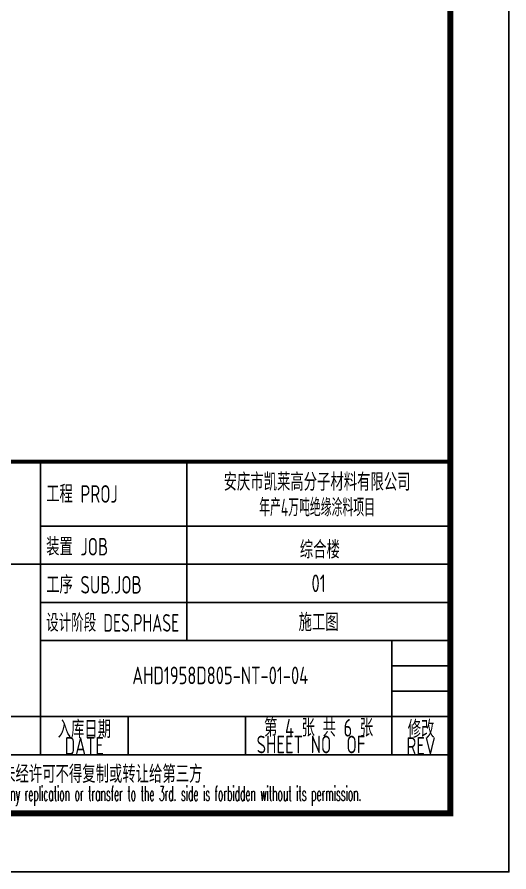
# Model space of a CAD drawing. Extents: x 5188914 to 7068445, y -542675 to 2032183.
# Drawn here: x 5244908 to 5253307, y -451157 to -436569 of the extents above; entities that cross this region are included whole.
import ezdxf
from ezdxf.enums import TextEntityAlignment as Align

# ---------------------------------------------------------------- set-up
doc = ezdxf.new("R2010")
doc.units = 0
doc.header["$LTSCALE"] = 1000
doc.header["$MEASUREMENT"] = 0
doc.layers.get('0').update_dxf_attribs({"linetype": 'CONTINUOUS'})
doc.layers.add('PUB_TITLE', color=4, linetype='CONTINUOUS')
doc.styles.add('ECEC_TQ', font='txt_l.shx', dxfattribs={"bigfont": 'hztxt_l.shx'})
doc.styles.add('sceie', font='SCEIE', dxfattribs={"width": 0.75, "bigfont": 'SCEIC'})

msp = doc.modelspace()

# ---------------------------------------------------------------- linework, layer by layer
for p, q in [((5245307.2, -449156.7), (5245307.2, -444156.7)), ((5247807.2, -447206.7), (5247807.2, -444156.7)), ((5252307.2, -450156.7), (5252307.2, -444156.7)), ((5245307.2, -445256.7), (5252307.2, -445256.7)), ((5234307.2, -445906.7), (5245307.2, -445906.7)), ((5245307.2, -445906.7), (5252307.2, -445906.7)), ((5245307.2, -446556.7), (5252307.2, -446556.7)), ((5245307.2, -447206.7), (5252307.2, -447206.7)), ((5251307.2, -449156.7), (5251307.2, -447206.7)), ((5251307.2, -447640), (5252307.2, -447640)), ((5251307.2, -448073.4), (5252307.2, -448073.4)), ((5239807.2, -448506.7), (5252307.2, -448506.7)), ((5246807.2, -449156.7), (5246807.2, -448506.7)), ((5248807.2, -449156.7), (5248807.2, -448506.7)), ((5234307.2, -449156.7), (5252307.2, -449156.7)), ((5234307.2, -450156.7), (5252307.2, -450156.7))]:
    msp.add_line(p, q)
at = {"const_width": 70}
msp.add_lwpolyline([(5252307.2, -444156.7), (5234307.2, -444156.7)], dxfattribs=at)
at = {"layer": 'PUB_TITLE', "color": 4}
msp.add_lwpolyline([(5193907.2, -451156.7), (5253307.2, -451156.7), (5253307.2, -409156.7), (5193907.2, -409156.7)], close=True, dxfattribs=at)
at = {"layer": 'PUB_TITLE', "color": 4, "const_width": 100}
msp.add_lwpolyline([(5196407.2, -450156.7), (5252307.2, -450156.7), (5252307.2, -410156.7), (5196407.2, -410156.7)], close=True, dxfattribs=at)

# ---------------------------------------------------------------- texts
for s, height, style, width, p in [('安庆市凯莱高分子材料有限公司', 300, 'sceie', 0.8, (5250030.9, -444486.6)), ('年产4万吨绝缘涂料项目', 300, 'sceie', 0.65, (5250030.9, -444921.6)), ('综合楼', 300, 'sceie', 0.8, (5250078.7, -445642.7)), ('01', 300, 'sceie', 0.8, (5250057.2, -446231.7)), ('施工图', 300, 'sceie', 0.8, (5250057.2, -446881.7)), ('入库日期', 300, 'sceie', 0.8, (5246057.2, -448706.7)), ('第 4 张 共 6 张', 300, 'sceie', 0.8, (5250057.2, -448681.7)), ('修改', 300, 'sceie', 0.8, (5251807.2, -448706.7)), ('DATE', 300, 'sceie', 0.8, (5246057.2, -449006.7)), ('SHEET NO  OF  ', 300, 'sceie', 0.8, (5250057.2, -448981.7)), ('REV', 300, 'sceie', 0.8, (5251807.2, -449006.7)), ('本文件专有权属安徽华东化工医药工程有限责任公司所有,未经许可不得复制或转让给第三方', 300, 'sceie', 0.8, (5243478.3, -449505.6)), ('The proprietary right of this document belongs to Anhui Huadong Chemical And Medical Engineering  Co.,Ltd.  and any replication or transfer to the 3rd. side is forbidden without its permission. ', 250, 'ECEC_TQ', 0.45, (5243307.2, -449856.7))]:
    msp.add_text(s, height=height, dxfattribs=dict(style=style, width=width)).set_placement(p, align=Align.MIDDLE)
at = {"style": 'sceie'}
for s, width, p in [('工程 PROJ', 0.8, (5245404.1, -444856.7)), ('装置 JOB', 0.8, (5245404.1, -445756.7)), ('工序 SUB.JOB', 0.8, (5245404.1, -446406.7)), ('设计阶段 DES.PHASE', 0.75, (5245404.1, -447056.7))]:
    msp.add_text(s, height=300, dxfattribs=dict(at, width=width)).set_placement(p)
at = {"style": 'sceie', "width": 0.8}
msp.add_attdef('AHD1958D805-NT-01-04', text='200320-02-040', height=300, dxfattribs=at).set_placement((5248378, -447803), align=Align.MIDDLE)

doc.saveas('drawing.dxf')
